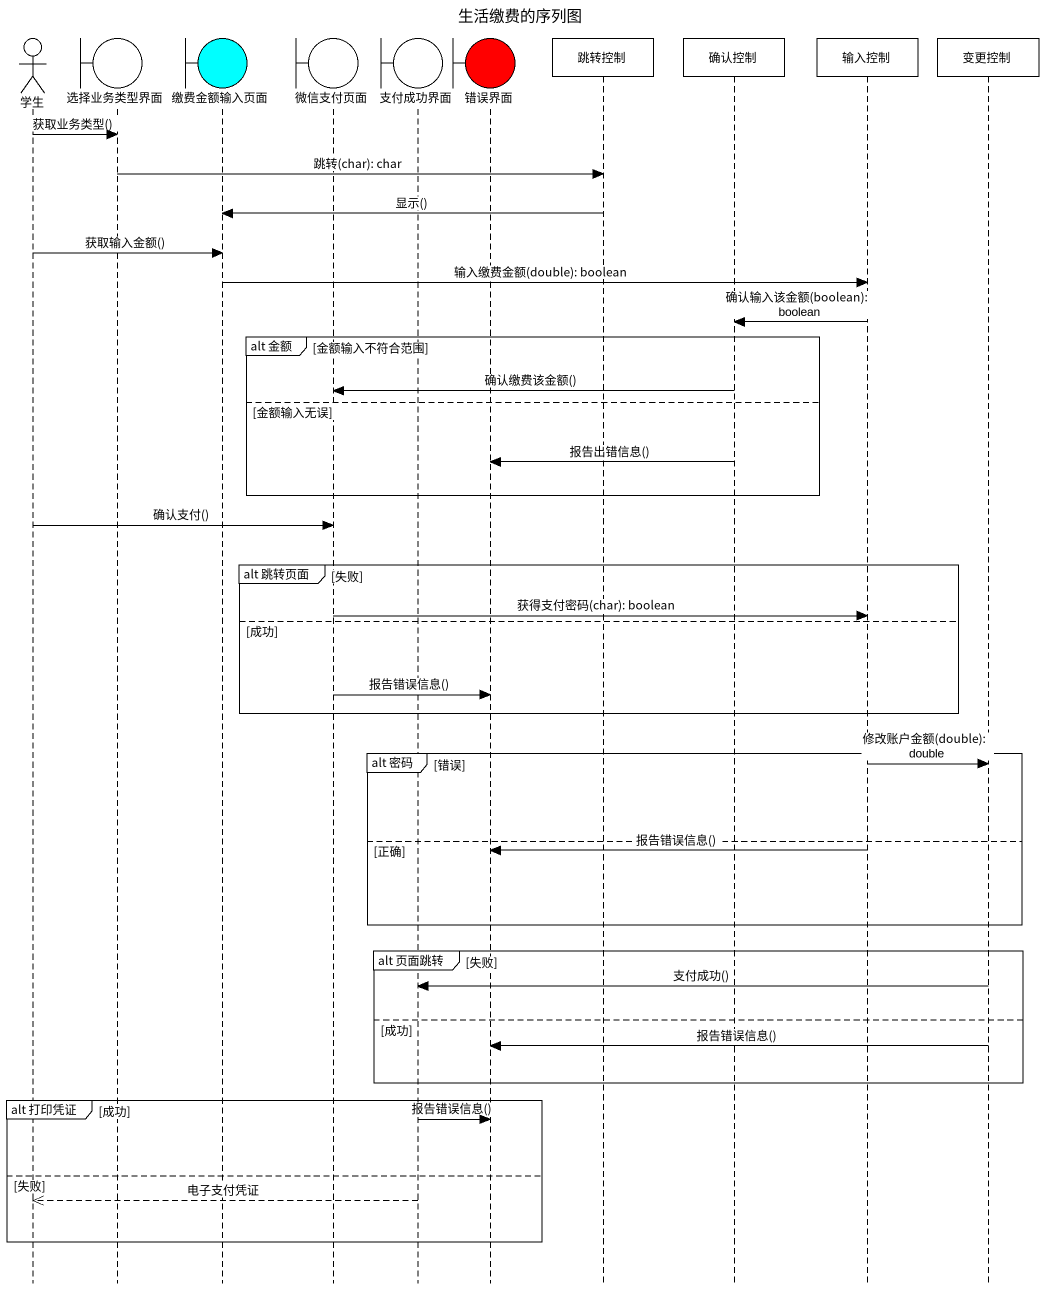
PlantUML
@startuml
title 生活缴费的序列图
hide footbox
actor 学生
boundary 选择业务类型界面
boundary 缴费金额输入页面 #00FFFF
boundary 微信支付页面
boundary 支付成功界面
boundary 错误界面 #FF0000
participant 跳转控制
participant 确认控制
participant 输入控制
participant 变更控制

学生 -> 选择业务类型界面 : 获取业务类型()
选择业务类型界面 -> 跳转控制 : 跳转(char): char
跳转控制 -> 缴费金额输入页面 : 显示()
学生 -> 缴费金额输入页面 : 获取输入金额()
缴费金额输入页面 -> 输入控制 : 输入缴费金额(double): boolean
输入控制 -> 确认控制 : 确认输入该金额(boolean): boolean
group alt 金额 [金额输入不符合范围]
  确认控制 -> 微信支付页面 : 确认缴费该金额()
else 金额输入无误
  确认控制 -> 错误界面 : 报告出错信息()
end
学生 -> 微信支付页面 : 确认支付()
group alt 跳转页面 [失败]
  微信支付页面 -> 输入控制 : 获得支付密码(char): boolean
else 成功
  微信支付页面 -> 错误界面 : 报告错误信息()
end
group alt 密码 [错误]
  输入控制 -> 变更控制 : 修改账户金额(double): double
else 正确
  输入控制 -> 错误界面 : 报告错误信息()
end
group alt 页面跳转 [失败]
  变更控制 -> 支付成功界面 : 支付成功()
else 成功
  变更控制 -> 错误界面 : 报告错误信息()
end
group alt 打印凭证 [成功]
  支付成功界面 -> 错误界面 : 报告错误信息()
else 失败
  支付成功界面 -->> 学生 : 电子支付凭证
end
@enduml
